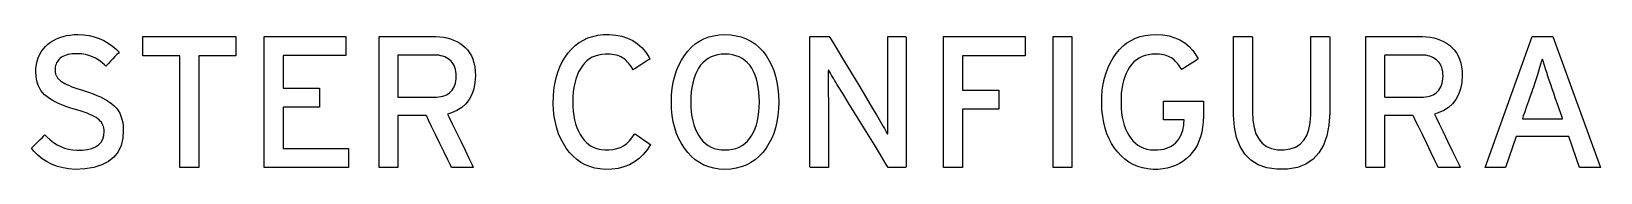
# Model space of a CAD drawing. Extents: x 1 to 47.7, y 0.2 to 33.3.
# Drawn here: x 8.199 to 11.347, y 28.096 to 28.367 of the extents above; entities that cross this region are included whole.
import ezdxf

# ---------------------------------------------------------------- set-up
doc = ezdxf.new("R2010")
doc.units = 0
doc.header["$MEASUREMENT"] = 0
doc.layers.add('4_0_____DWG', color=7, linetype='CONTINUOUS')

msp = doc.modelspace()

# ---------------------------------------------------------------- linework, layer by layer
at = {"layer": '4_0_____DWG'}
for points in [[(8.3837, 28.1753), (8.3826, 28.1588), (8.3791, 28.1441), (8.3731, 28.1314), (8.3646, 28.1207), (8.3537, 28.1118), (8.3403, 28.1049), (8.3245, 28.0999), (8.3062, 28.0969), (8.2871, 28.0959), (8.2746, 28.0969), (8.2627, 28.0989), (8.2514, 28.1019), (8.2407, 28.106), (8.2306, 28.1111), (8.2211, 28.1172), (8.2122, 28.1244), (8.2039, 28.1326), (8.1993, 28.1383), (8.2009, 28.14), (8.204, 28.1431), (8.2081, 28.1471), (8.2127, 28.1517), (8.2172, 28.1562), (8.2213, 28.1603), (8.2245, 28.1635), (8.2262, 28.1652), (8.2301, 28.1615), (8.2367, 28.1554), (8.2437, 28.15), (8.2508, 28.1454), (8.2582, 28.1416), (8.2659, 28.1386), (8.2739, 28.1364), (8.2821, 28.1349), (8.2905, 28.1343), (8.3013, 28.1345), (8.3116, 28.1357), (8.3205, 28.138), (8.328, 28.1412), (8.3342, 28.1454), (8.339, 28.1506), (8.3424, 28.1568), (8.3445, 28.1639), (8.3453, 28.1721), (8.3451, 28.1757), (8.3447, 28.1789), (8.3439, 28.182), (8.3428, 28.1849), (8.3414, 28.1877), (8.3396, 28.1904), (8.3375, 28.1929), (8.3352, 28.1953), (8.3324, 28.1976), (8.3291, 28.1998), (8.3254, 28.202), (8.3211, 28.2042), (8.3164, 28.2064), (8.3111, 28.2085), (8.3054, 28.2106), (8.2992, 28.2127), (8.2925, 28.2148), (8.2848, 28.217), (8.2762, 28.2196), (8.2681, 28.2224), (8.2605, 28.2253), (8.2534, 28.2284), (8.2469, 28.2316), (8.2409, 28.2349), (8.2354, 28.2384), (8.2304, 28.242), (8.2259, 28.2457), (8.2219, 28.2498), (8.2184, 28.2543), (8.2155, 28.2593), (8.213, 28.2648), (8.2111, 28.2707), (8.2097, 28.2771), (8.2087, 28.284), (8.2083, 28.2913), (8.2085, 28.299), (8.2094, 28.3063), (8.2108, 28.3133), (8.2129, 28.3199), (8.2156, 28.3261), (8.2188, 28.3319), (8.2228, 28.3374), (8.2273, 28.3424), (8.2324, 28.3471), (8.2379, 28.3512), (8.2436, 28.3548), (8.2497, 28.3579), (8.2561, 28.3605), (8.2628, 28.3627), (8.2698, 28.3644), (8.2772, 28.3656), (8.2849, 28.3663), (8.2933, 28.3666), (8.3044, 28.366), (8.3152, 28.3644), (8.3254, 28.362), (8.3352, 28.3587), (8.3446, 28.3545), (8.3535, 28.3494), (8.3619, 28.3434), (8.3699, 28.3365), (8.3753, 28.3309), (8.3738, 28.3294), (8.3709, 28.3263), (8.3669, 28.3222), (8.3624, 28.3176), (8.3579, 28.3129), (8.3538, 28.3086), (8.3505, 28.3052), (8.3487, 28.3033), (8.3459, 28.3057), (8.3404, 28.3107), (8.3345, 28.3152), (8.3282, 28.3189), (8.3217, 28.3221), (8.3147, 28.3246), (8.3075, 28.3264), (8.2998, 28.3276), (8.2919, 28.3281), (8.2859, 28.328), (8.2812, 28.3277), (8.2768, 28.3271), (8.2728, 28.3264), (8.269, 28.3253), (8.2656, 28.3241), (8.2625, 28.3227), (8.2597, 28.321), (8.2572, 28.3191), (8.255, 28.3169), (8.253, 28.3146), (8.2514, 28.3122), (8.2499, 28.3097), (8.2488, 28.3071), (8.2479, 28.3043), (8.2472, 28.3015), (8.2468, 28.2985), (8.2467, 28.2954), (8.2468, 28.2939), (8.2469, 28.2924), (8.247, 28.291), (8.2473, 28.2896), (8.2475, 28.2883), (8.2479, 28.287), (8.2483, 28.2858), (8.2488, 28.2846), (8.2494, 28.2835), (8.25, 28.2822), (8.2507, 28.281), (8.2516, 28.2798), (8.2526, 28.2786), (8.2536, 28.2774), (8.2548, 28.2762), (8.2561, 28.2751), (8.2574, 28.2739), (8.2595, 28.2724), (8.2627, 28.2704), (8.2664, 28.2683), (8.2707, 28.2662), (8.2754, 28.2641), (8.2807, 28.2619), (8.2865, 28.2598), (8.2927, 28.2576), (8.2995, 28.2554), (8.3075, 28.253), (8.3157, 28.2503), (8.3235, 28.2475), (8.3308, 28.2445), (8.3377, 28.2414), (8.3441, 28.2381), (8.3502, 28.2347), (8.3558, 28.2311), (8.3609, 28.2274), (8.3656, 28.2234), (8.3698, 28.219), (8.3734, 28.2141), (8.3765, 28.2088), (8.379, 28.203), (8.381, 28.1968), (8.3824, 28.1901), (8.3833, 28.1829)], [(9.4414, 28.146), (9.4345, 28.1353), (9.4268, 28.1259), (9.4183, 28.1178), (9.409, 28.111), (9.3989, 28.1054), (9.3879, 28.1011), (9.3762, 28.098), (9.3636, 28.0963), (9.3509, 28.0959), (9.3399, 28.0968), (9.3295, 28.0987), (9.3196, 28.1016), (9.3103, 28.1054), (9.3016, 28.1101), (9.2935, 28.1159), (9.2859, 28.1225), (9.2789, 28.1302), (9.2724, 28.1386), (9.2665, 28.1476), (9.2613, 28.1572), (9.257, 28.1675), (9.2533, 28.1784), (9.2505, 28.19), (9.2484, 28.2022), (9.247, 28.215), (9.2464, 28.2285), (9.2467, 28.2422), (9.2477, 28.2553), (9.2495, 28.2678), (9.2521, 28.2797), (9.2554, 28.2909), (9.2595, 28.3015), (9.2643, 28.3115), (9.2699, 28.3209), (9.2762, 28.3296), (9.283, 28.3375), (9.2904, 28.3445), (9.2983, 28.3505), (9.3068, 28.3555), (9.3158, 28.3596), (9.3254, 28.3628), (9.3356, 28.365), (9.3464, 28.3663), (9.3585, 28.3665), (9.3718, 28.3654), (9.3841, 28.363), (9.3955, 28.3593), (9.4059, 28.3543), (9.4153, 28.3481), (9.4238, 28.3407), (9.4313, 28.332), (9.4379, 28.322), (9.4398, 28.3173), (9.4373, 28.3157), (9.4331, 28.313), (9.4278, 28.3096), (9.4221, 28.3059), (9.4165, 28.3022), (9.4116, 28.2991), (9.4081, 28.2969), (9.4066, 28.2959), (9.4047, 28.299), (9.4024, 28.3024), (9.4001, 28.3056), (9.3978, 28.3085), (9.3954, 28.3113), (9.3929, 28.3138), (9.3903, 28.3162), (9.3877, 28.3183), (9.3851, 28.3201), (9.3821, 28.3217), (9.379, 28.3231), (9.3757, 28.3243), (9.3722, 28.3253), (9.3685, 28.3261), (9.3647, 28.3268), (9.3606, 28.3272), (9.3564, 28.3274), (9.3508, 28.3273), (9.3436, 28.3267), (9.3367, 28.3253), (9.3303, 28.3234), (9.3243, 28.3208), (9.3187, 28.3175), (9.3136, 28.3136), (9.3089, 28.309), (9.3046, 28.3038), (9.3006, 28.2979), (9.2971, 28.2914), (9.2941, 28.2844), (9.2915, 28.277), (9.2893, 28.269), (9.2877, 28.2605), (9.2865, 28.2515), (9.2858, 28.242), (9.2855, 28.232), (9.2857, 28.222), (9.2864, 28.2125), (9.2875, 28.2036), (9.2891, 28.1951), (9.2912, 28.1871), (9.2937, 28.1797), (9.2967, 28.1727), (9.3001, 28.1662), (9.304, 28.1602), (9.3083, 28.1546), (9.3129, 28.1497), (9.318, 28.1455), (9.3235, 28.1421), (9.3295, 28.1393), (9.3358, 28.1372), (9.3426, 28.1358), (9.3498, 28.135), (9.3579, 28.135), (9.3661, 28.1359), (9.3738, 28.1376), (9.3809, 28.1401), (9.3875, 28.1435), (9.3936, 28.1478), (9.3992, 28.153), (9.4042, 28.159), (9.4087, 28.1658), (9.4104, 28.1674), (9.413, 28.1656), (9.4171, 28.1627), (9.4222, 28.1592), (9.4275, 28.1555), (9.4327, 28.1519), (9.4372, 28.1489), (9.4402, 28.1467)], [(9.6986, 28.2313), (9.6981, 28.2173), (9.6969, 28.204), (9.6948, 28.1914), (9.692, 28.1795), (9.6885, 28.1682), (9.6841, 28.1576), (9.679, 28.1477), (9.6731, 28.1384), (9.6664, 28.1298), (9.659, 28.122), (9.651, 28.1152), (9.6424, 28.1095), (9.6333, 28.1047), (9.6235, 28.101), (9.6132, 28.0982), (9.6023, 28.0965), (9.5908, 28.0958), (9.5793, 28.0965), (9.5685, 28.0982), (9.5583, 28.101), (9.5486, 28.1047), (9.5396, 28.1095), (9.5312, 28.1152), (9.5233, 28.122), (9.5161, 28.1298), (9.5094, 28.1384), (9.5034, 28.1477), (9.4981, 28.1576), (9.4936, 28.1682), (9.49, 28.1795), (9.4871, 28.1914), (9.485, 28.204), (9.4838, 28.2173), (9.4833, 28.2313), (9.4838, 28.2453), (9.485, 28.2586), (9.4871, 28.2712), (9.49, 28.2832), (9.4936, 28.2946), (9.4981, 28.3052), (9.5034, 28.3153), (9.5094, 28.3246), (9.5161, 28.3333), (9.5233, 28.3409), (9.5312, 28.3476), (9.5396, 28.3532), (9.5486, 28.3579), (9.5583, 28.3616), (9.5685, 28.3642), (9.5793, 28.3659), (9.5908, 28.3666), (9.6023, 28.3659), (9.6132, 28.3642), (9.6235, 28.3616), (9.6333, 28.3579), (9.6424, 28.3532), (9.651, 28.3476), (9.659, 28.3409), (9.6664, 28.3333), (9.6731, 28.3246), (9.679, 28.3153), (9.6841, 28.3052), (9.6885, 28.2946), (9.692, 28.2832), (9.6948, 28.2712), (9.6969, 28.2586), (9.6981, 28.2453)], [(10.5506, 28.2027), (10.5502, 28.1914), (10.5491, 28.1808), (10.5473, 28.1707), (10.5449, 28.1613), (10.5417, 28.1525), (10.5379, 28.1442), (10.5335, 28.1366), (10.5283, 28.1296), (10.5225, 28.1231), (10.5162, 28.1173), (10.5094, 28.1121), (10.5023, 28.1076), (10.4947, 28.1039), (10.4866, 28.1009), (10.4782, 28.0985), (10.4693, 28.0969), (10.4599, 28.096), (10.4497, 28.0959), (10.4388, 28.097), (10.4286, 28.0989), (10.4189, 28.1019), (10.4097, 28.1057), (10.4011, 28.1105), (10.3931, 28.1162), (10.3856, 28.1229), (10.3787, 28.1305), (10.3722, 28.1389), (10.3664, 28.1478), (10.3614, 28.1574), (10.357, 28.1676), (10.3535, 28.1784), (10.3506, 28.1899), (10.3485, 28.202), (10.3471, 28.2147), (10.3465, 28.228), (10.3467, 28.2416), (10.3478, 28.2546), (10.3495, 28.2671), (10.352, 28.2788), (10.3552, 28.29), (10.3592, 28.3006), (10.3639, 28.3106), (10.3694, 28.3199), (10.3756, 28.3286), (10.3823, 28.3366), (10.3895, 28.3436), (10.3972, 28.3497), (10.4056, 28.3548), (10.4144, 28.359), (10.4239, 28.3623), (10.4339, 28.3647), (10.4444, 28.3661), (10.4559, 28.3666), (10.4692, 28.3657), (10.4816, 28.3636), (10.4931, 28.3602), (10.5036, 28.3556), (10.5132, 28.3497), (10.5218, 28.3426), (10.5295, 28.3343), (10.5363, 28.3247), (10.5402, 28.3175), (10.5382, 28.3163), (10.5345, 28.3139), (10.5296, 28.3107), (10.524, 28.3071), (10.5184, 28.3035), (10.5134, 28.3003), (10.5095, 28.2978), (10.5072, 28.2964), (10.5058, 28.2981), (10.5036, 28.3015), (10.5014, 28.3048), (10.499, 28.3078), (10.4966, 28.3106), (10.4941, 28.3132), (10.4916, 28.3156), (10.489, 28.3178), (10.4863, 28.3197), (10.4834, 28.3214), (10.4804, 28.3228), (10.4772, 28.324), (10.4738, 28.325), (10.4703, 28.3259), (10.4665, 28.3265), (10.4626, 28.327), (10.4586, 28.3273), (10.4543, 28.3274), (10.4472, 28.3271), (10.4402, 28.3261), (10.4336, 28.3245), (10.4274, 28.3222), (10.4217, 28.3193), (10.4163, 28.3158), (10.4113, 28.3116), (10.4068, 28.3068), (10.4026, 28.3014), (10.3988, 28.2952), (10.3955, 28.2886), (10.3927, 28.2815), (10.3903, 28.2739), (10.3884, 28.2658), (10.3869, 28.2571), (10.3859, 28.248), (10.3854, 28.2384), (10.3853, 28.2284), (10.3856, 28.2187), (10.3864, 28.2095), (10.3877, 28.2008), (10.3894, 28.1925), (10.3916, 28.1848), (10.3943, 28.1775), (10.3974, 28.1708), (10.4009, 28.1645), (10.4049, 28.1586), (10.4093, 28.1532), (10.4141, 28.1486), (10.4193, 28.1446), (10.4249, 28.1413), (10.4309, 28.1387), (10.4374, 28.1368), (10.4442, 28.1355), (10.4514, 28.135), (10.4585, 28.1351), (10.465, 28.1358), (10.4711, 28.1368), (10.4767, 28.1384), (10.4819, 28.1403), (10.4866, 28.1427), (10.4909, 28.1456), (10.4948, 28.1489), (10.4982, 28.1526), (10.5011, 28.1566), (10.5036, 28.1607), (10.5058, 28.165), (10.5076, 28.1695), (10.5092, 28.1741), (10.5103, 28.179), (10.5112, 28.1839), (10.5116, 28.1891), (10.5118, 28.1941), (10.5118, 28.1942), (10.5118, 28.1943), (10.5118, 28.1944), (10.5118, 28.1946), (10.5118, 28.1948), (10.5118, 28.195), (10.5118, 28.1951), (10.5118, 28.1952), (10.5117, 28.1952), (10.5096, 28.1952), (10.5051, 28.1952), (10.4991, 28.1952), (10.4922, 28.1952), (10.4852, 28.1952), (10.4788, 28.1952), (10.4738, 28.1952), (10.4708, 28.1952), (10.4703, 28.1955), (10.4703, 28.1979), (10.4703, 28.2022), (10.4703, 28.2079), (10.4703, 28.2142), (10.4703, 28.2205), (10.4703, 28.2261), (10.4703, 28.2304), (10.4703, 28.2327), (10.4714, 28.2329), (10.4774, 28.2329), (10.4873, 28.2329), (10.4998, 28.2329), (10.5134, 28.2329), (10.5266, 28.2329), (10.5382, 28.2329), (10.5466, 28.2329), (10.5505, 28.2329), (10.5506, 28.2322), (10.5506, 28.2296), (10.5506, 28.2256), (10.5506, 28.2208), (10.5506, 28.2157), (10.5506, 28.2108), (10.5506, 28.2067), (10.5506, 28.2038)], [(9.0901, 28.2839), (9.0891, 28.27), (9.0867, 28.2574), (9.0829, 28.2461), (9.0776, 28.2362), (9.0708, 28.2275), (9.0626, 28.2202), (9.053, 28.2142), (9.0419, 28.2095), (9.0344, 28.2067), (9.0376, 28.2001), (9.0437, 28.1875), (9.0516, 28.1711), (9.0605, 28.1528), (9.0693, 28.1345), (9.0772, 28.1184), (9.083, 28.1063), (9.0859, 28.1003), (9.0852, 28.1), (9.0815, 28.1), (9.0757, 28.1), (9.0685, 28.1), (9.0609, 28.1), (9.0537, 28.1), (9.0476, 28.1), (9.0434, 28.1), (9.0421, 28.1), (9.0399, 28.1045), (9.0346, 28.1153), (9.0273, 28.1304), (9.0189, 28.1478), (9.0102, 28.1657), (9.0023, 28.1821), (8.996, 28.195), (8.9923, 28.2026), (8.9913, 28.2038), (8.9874, 28.2038), (8.9804, 28.2038), (8.9715, 28.2038), (8.9616, 28.2038), (8.9519, 28.2038), (8.9434, 28.2038), (8.9372, 28.2038), (8.9344, 28.2038), (8.9343, 28.2012), (8.9343, 28.192), (8.9343, 28.1779), (8.9343, 28.1609), (8.9343, 28.1429), (8.9343, 28.1259), (8.9343, 28.1119), (8.9343, 28.1026), (8.9342, 28.1), (8.9324, 28.1), (8.9283, 28.1), (8.9228, 28.1), (8.9165, 28.1), (8.9101, 28.1), (8.9043, 28.1), (8.8998, 28.1), (8.8973, 28.1), (8.897, 28.103), (8.897, 28.1222), (8.897, 28.1549), (8.897, 28.1963), (8.897, 28.2415), (8.897, 28.2856), (8.897, 28.3237), (8.897, 28.3509), (8.897, 28.3623), (8.9004, 28.3624), (8.9109, 28.3624), (8.9264, 28.3624), (8.9448, 28.3624), (8.9641, 28.3624), (8.9821, 28.3624), (8.9968, 28.3624), (9.0062, 28.3624), (9.0106, 28.3624), (9.0184, 28.362), (9.0258, 28.3611), (9.033, 28.3597), (9.0398, 28.3578), (9.0464, 28.3554), (9.0526, 28.3525), (9.0586, 28.3491), (9.0642, 28.3452), (9.0695, 28.3408), (9.0743, 28.3357), (9.0784, 28.33), (9.0819, 28.3238), (9.0848, 28.317), (9.0871, 28.3096), (9.0887, 28.3016), (9.0897, 28.2931)], [(9.9181, 28.1), (9.9144, 28.106), (9.9046, 28.122), (9.8904, 28.1451), (9.8737, 28.1722), (9.8564, 28.2004), (9.8402, 28.2266), (9.827, 28.248), (9.8188, 28.2614), (9.8161, 28.2658), (9.8136, 28.2699), (9.8113, 28.2739), (9.809, 28.2778), (9.8067, 28.2815), (9.8046, 28.2852), (9.8025, 28.2887), (9.8005, 28.2921), (9.7986, 28.2954), (9.7978, 28.2933), (9.7978, 28.287), (9.7979, 28.2805), (9.7979, 28.2737), (9.7979, 28.2668), (9.798, 28.2597), (9.798, 28.2524), (9.7981, 28.2449), (9.7982, 28.2371), (9.7982, 28.2323), (9.7982, 28.2201), (9.7982, 28.2017), (9.7982, 28.1797), (9.7982, 28.1563), (9.7982, 28.1343), (9.7982, 28.1159), (9.7982, 28.1037), (9.7982, 28.1), (9.7965, 28.1), (9.7926, 28.1), (9.7872, 28.1), (9.7811, 28.1), (9.7748, 28.1), (9.769, 28.1), (9.7644, 28.1), (9.7617, 28.1), (9.7612, 28.1018), (9.7612, 28.1188), (9.7612, 28.1498), (9.7612, 28.1899), (9.7612, 28.2344), (9.7612, 28.2786), (9.7612, 28.3177), (9.7612, 28.3469), (9.7612, 28.3616), (9.762, 28.3624), (9.7652, 28.3624), (9.7702, 28.3624), (9.7764, 28.3624), (9.783, 28.3624), (9.7894, 28.3624), (9.7949, 28.3624), (9.7986, 28.3624), (9.8001, 28.3624), (9.8036, 28.3565), (9.813, 28.341), (9.8265, 28.3185), (9.8424, 28.2921), (9.859, 28.2647), (9.8744, 28.2392), (9.8869, 28.2184), (9.8948, 28.2053), (9.8975, 28.2008), (9.9004, 28.1959), (9.9031, 28.1912), (9.9057, 28.1867), (9.9082, 28.1823), (9.9105, 28.1781), (9.9128, 28.1741), (9.9149, 28.1702), (9.917, 28.1666), (9.9177, 28.1687), (9.9177, 28.1752), (9.9176, 28.1819), (9.9176, 28.1887), (9.9175, 28.1958), (9.9175, 28.203), (9.9174, 28.2104), (9.9174, 28.218), (9.9174, 28.2258), (9.9174, 28.2306), (9.9174, 28.2428), (9.9174, 28.2611), (9.9174, 28.2831), (9.9174, 28.3063), (9.9174, 28.3283), (9.9174, 28.3466), (9.9174, 28.3587), (9.9175, 28.3624), (9.9192, 28.3624), (9.923, 28.3624), (9.9284, 28.3624), (9.9345, 28.3624), (9.9409, 28.3624), (9.9466, 28.3624), (9.9512, 28.3624), (9.9539, 28.3624), (9.9544, 28.3605), (9.9544, 28.3435), (9.9544, 28.3126), (9.9544, 28.2725), (9.9544, 28.228), (9.9544, 28.1838), (9.9544, 28.1447), (9.9544, 28.1154), (9.9544, 28.1008), (9.9537, 28.1), (9.9507, 28.1), (9.946, 28.1), (9.9402, 28.1), (9.934, 28.1), (9.9281, 28.1), (9.923, 28.1), (9.9195, 28.1)], [(10.804, 28.2094), (10.8025, 28.1847), (10.7984, 28.1631), (10.7917, 28.1445), (10.7824, 28.1289), (10.7706, 28.1163), (10.7561, 28.1067), (10.7391, 28.1001), (10.7194, 28.0965), (10.6977, 28.0962), (10.6779, 28.0993), (10.6606, 28.1054), (10.6459, 28.1145), (10.6338, 28.1266), (10.6243, 28.1417), (10.6172, 28.1598), (10.6128, 28.1809), (10.6109, 28.205), (10.6109, 28.2139), (10.6109, 28.2274), (10.6109, 28.2481), (10.6109, 28.2731), (10.6109, 28.2995), (10.6109, 28.3245), (10.6109, 28.3452), (10.6109, 28.3587), (10.6109, 28.3624), (10.6129, 28.3624), (10.6171, 28.3624), (10.6227, 28.3624), (10.6292, 28.3624), (10.6358, 28.3624), (10.6417, 28.3624), (10.6462, 28.3624), (10.6487, 28.3624), (10.6489, 28.3603), (10.6489, 28.3486), (10.6489, 28.3293), (10.6489, 28.3051), (10.6489, 28.2789), (10.6489, 28.2535), (10.6489, 28.2319), (10.6489, 28.2168), (10.6489, 28.2112), (10.6497, 28.1946), (10.6521, 28.18), (10.656, 28.1675), (10.6615, 28.157), (10.6686, 28.1486), (10.6772, 28.1421), (10.6875, 28.1377), (10.6993, 28.1354), (10.7125, 28.1352), (10.7248, 28.137), (10.7355, 28.1409), (10.7446, 28.1467), (10.7521, 28.1545), (10.758, 28.1642), (10.7622, 28.176), (10.7649, 28.1896), (10.7659, 28.2053), (10.766, 28.2124), (10.766, 28.226), (10.766, 28.2469), (10.766, 28.2722), (10.766, 28.2989), (10.766, 28.3241), (10.766, 28.345), (10.766, 28.3586), (10.766, 28.3624), (10.768, 28.3624), (10.7721, 28.3624), (10.7778, 28.3624), (10.7843, 28.3624), (10.7909, 28.3624), (10.7968, 28.3624), (10.8013, 28.3624), (10.8038, 28.3624), (10.804, 28.3603), (10.804, 28.3485), (10.804, 28.3289), (10.804, 28.3044), (10.804, 28.2779), (10.804, 28.2522), (10.804, 28.2303), (10.804, 28.2151)], [(11.0699, 28.2839), (11.0689, 28.27), (11.0665, 28.2574), (11.0626, 28.2461), (11.0573, 28.2362), (11.0506, 28.2275), (11.0424, 28.2202), (11.0328, 28.2142), (11.0217, 28.2095), (11.0142, 28.2067), (11.0174, 28.2001), (11.0234, 28.1875), (11.0314, 28.1711), (11.0403, 28.1528), (11.0491, 28.1345), (11.0569, 28.1184), (11.0627, 28.1063), (11.0656, 28.1003), (11.0649, 28.1), (11.0612, 28.1), (11.0554, 28.1), (11.0483, 28.1), (11.0407, 28.1), (11.0334, 28.1), (11.0273, 28.1), (11.0232, 28.1), (11.0218, 28.1), (11.0196, 28.1045), (11.0144, 28.1153), (11.0071, 28.1304), (10.9986, 28.1478), (10.99, 28.1657), (10.982, 28.1821), (10.9757, 28.195), (10.9721, 28.2026), (10.971, 28.2038), (10.9671, 28.2038), (10.9602, 28.2038), (10.9513, 28.2038), (10.9414, 28.2038), (10.9317, 28.2038), (10.9232, 28.2038), (10.917, 28.2038), (10.9141, 28.2038), (10.914, 28.2012), (10.914, 28.192), (10.914, 28.1779), (10.914, 28.1609), (10.914, 28.1429), (10.914, 28.1259), (10.914, 28.1119), (10.914, 28.1026), (10.914, 28.1), (10.9121, 28.1), (10.9081, 28.1), (10.9026, 28.1), (10.8963, 28.1), (10.8899, 28.1), (10.8841, 28.1), (10.8795, 28.1), (10.877, 28.1), (10.8767, 28.103), (10.8767, 28.1222), (10.8767, 28.1549), (10.8767, 28.1963), (10.8767, 28.2415), (10.8767, 28.2856), (10.8767, 28.3237), (10.8767, 28.3509), (10.8767, 28.3623), (10.8802, 28.3624), (10.8907, 28.3624), (10.9061, 28.3624), (10.9246, 28.3624), (10.9438, 28.3624), (10.9618, 28.3624), (10.9766, 28.3624), (10.9859, 28.3624), (10.9903, 28.3624), (10.9981, 28.362), (11.0056, 28.3611), (11.0127, 28.3597), (11.0196, 28.3578), (11.0261, 28.3554), (11.0324, 28.3525), (11.0383, 28.3491), (11.044, 28.3452), (11.0493, 28.3408), (11.054, 28.3357), (11.0582, 28.33), (11.0617, 28.3238), (11.0646, 28.317), (11.0668, 28.3096), (11.0685, 28.3016), (11.0695, 28.2931)], [(9.0517, 28.2828), (9.0515, 28.2877), (9.0509, 28.2922), (9.05, 28.2965), (9.0489, 28.3005), (9.0474, 28.3041), (9.0456, 28.3075), (9.0435, 28.3105), (9.0411, 28.3133), (9.0384, 28.3158), (9.0354, 28.3181), (9.0322, 28.3201), (9.0287, 28.3218), (9.025, 28.3231), (9.021, 28.3241), (9.0168, 28.3249), (9.0124, 28.3253), (9.0084, 28.3254), (9.0047, 28.3254), (8.9965, 28.3254), (8.9852, 28.3254), (8.9723, 28.3254), (8.9593, 28.3254), (8.9477, 28.3254), (8.9389, 28.3254), (8.9345, 28.3254), (8.9343, 28.3237), (8.9343, 28.3163), (8.9343, 28.3047), (8.9343, 28.2906), (8.9343, 28.2756), (8.9343, 28.2615), (8.9343, 28.2499), (8.9343, 28.2425), (8.9345, 28.2408), (8.9389, 28.2408), (8.9477, 28.2408), (8.9593, 28.2408), (8.9723, 28.2408), (8.9852, 28.2408), (8.9965, 28.2408), (9.0047, 28.2408), (9.0084, 28.2408), (9.0123, 28.2409), (9.0167, 28.2413), (9.0208, 28.242), (9.0247, 28.243), (9.0284, 28.2443), (9.0318, 28.2458), (9.0351, 28.2477), (9.038, 28.2499), (9.0408, 28.2523), (9.0433, 28.255), (9.0454, 28.2581), (9.0473, 28.2614), (9.0488, 28.2651), (9.05, 28.2691), (9.0509, 28.2733), (9.0514, 28.2779)], [(9.6598, 28.2313), (9.6596, 28.2416), (9.6588, 28.2514), (9.6576, 28.2606), (9.6559, 28.2693), (9.6538, 28.2775), (9.6511, 28.2851), (9.648, 28.2923), (9.6444, 28.2988), (9.6403, 28.3048), (9.6357, 28.31), (9.6306, 28.3146), (9.6251, 28.3184), (9.6192, 28.3216), (9.6128, 28.3241), (9.6059, 28.3259), (9.5985, 28.327), (9.5908, 28.3274), (9.5831, 28.327), (9.5759, 28.3259), (9.5692, 28.3241), (9.5628, 28.3216), (9.557, 28.3184), (9.5515, 28.3146), (9.5465, 28.31), (9.5419, 28.3048), (9.5378, 28.2988), (9.5341, 28.2923), (9.5309, 28.2851), (9.5282, 28.2775), (9.526, 28.2693), (9.5243, 28.2606), (9.523, 28.2514), (9.5223, 28.2416), (9.5221, 28.2313), (9.5223, 28.2211), (9.523, 28.2114), (9.5243, 28.2023), (9.526, 28.1937), (9.5282, 28.1856), (9.5309, 28.178), (9.5341, 28.171), (9.5378, 28.1644), (9.5419, 28.1583), (9.5465, 28.1529), (9.5515, 28.1481), (9.557, 28.1441), (9.5628, 28.1408), (9.5692, 28.1382), (9.5759, 28.1364), (9.5831, 28.1353), (9.5908, 28.1349), (9.5985, 28.1353), (9.6059, 28.1364), (9.6128, 28.1382), (9.6192, 28.1408), (9.6251, 28.1441), (9.6306, 28.1481), (9.6357, 28.1529), (9.6403, 28.1583), (9.6444, 28.1644), (9.648, 28.171), (9.6511, 28.178), (9.6538, 28.1856), (9.6559, 28.1937), (9.6576, 28.2023), (9.6588, 28.2114), (9.6596, 28.2211)], [(11.0314, 28.2828), (11.0312, 28.2877), (11.0307, 28.2922), (11.0298, 28.2965), (11.0286, 28.3005), (11.0272, 28.3041), (11.0254, 28.3075), (11.0233, 28.3105), (11.0209, 28.3133), (11.0181, 28.3158), (11.0151, 28.3181), (11.0119, 28.3201), (11.0084, 28.3218), (11.0047, 28.3231), (11.0008, 28.3241), (10.9966, 28.3249), (10.9922, 28.3253), (10.9881, 28.3254), (10.9845, 28.3254), (10.9762, 28.3254), (10.9649, 28.3254), (10.952, 28.3254), (10.9391, 28.3254), (10.9274, 28.3254), (10.9187, 28.3254), (10.9143, 28.3254), (10.914, 28.3237), (10.914, 28.3163), (10.914, 28.3047), (10.914, 28.2906), (10.914, 28.2756), (10.914, 28.2615), (10.914, 28.2499), (10.914, 28.2425), (10.9143, 28.2408), (10.9187, 28.2408), (10.9274, 28.2408), (10.9391, 28.2408), (10.952, 28.2408), (10.9649, 28.2408), (10.9762, 28.2408), (10.9845, 28.2408), (10.9881, 28.2408), (10.9921, 28.2409), (10.9964, 28.2413), (11.0006, 28.242), (11.0045, 28.243), (11.0082, 28.2443), (11.0116, 28.2458), (11.0148, 28.2477), (11.0178, 28.2499), (11.0205, 28.2523), (11.023, 28.255), (11.0252, 28.2581), (11.027, 28.2614), (11.0285, 28.2651), (11.0298, 28.2691), (11.0306, 28.2733), (11.0312, 28.2779)], [(11.2502, 28.2578), (11.2473, 28.2664), (11.2445, 28.2747), (11.2419, 28.2827), (11.2394, 28.2902), (11.2371, 28.2975), (11.2348, 28.3043), (11.2328, 28.3109), (11.2308, 28.3171), (11.2291, 28.3135), (11.2272, 28.3071), (11.2252, 28.3004), (11.223, 28.2933), (11.2206, 28.2858), (11.2181, 28.2779), (11.2153, 28.2697), (11.2125, 28.261), (11.2109, 28.2565), (11.2092, 28.2515), (11.2063, 28.2432), (11.2027, 28.2329), (11.1989, 28.222), (11.1953, 28.2117), (11.1924, 28.2034), (11.1907, 28.1983), (11.1909, 28.1974), (11.1966, 28.1974), (11.2071, 28.1974), (11.2206, 28.1974), (11.2353, 28.1974), (11.2494, 28.1974), (11.2613, 28.1974), (11.2691, 28.1974), (11.2713, 28.1975), (11.2701, 28.2009), (11.2676, 28.2081), (11.2642, 28.2178), (11.2604, 28.2287), (11.2566, 28.2395), (11.2534, 28.2488), (11.2511, 28.2553)]]:
    msp.add_lwpolyline(points, close=True, dxfattribs=at)
for points in [[(8.535, 28.3239), (8.535, 28.1), (8.4969, 28.1), (8.4969, 28.3239), (8.4227, 28.3239), (8.4227, 28.3624), (8.6092, 28.3624), (8.6092, 28.3239), (8.535, 28.3239)], [(8.6664, 28.1), (8.6664, 28.3624), (8.8302, 28.3624), (8.8302, 28.3243), (8.7045, 28.3243), (8.7045, 28.2591), (8.7775, 28.2591), (8.7775, 28.221), (8.7045, 28.221), (8.7045, 28.1381), (8.8357, 28.1381), (8.8357, 28.1), (8.6664, 28.1)], [(10.067, 28.3239), (10.067, 28.2551), (10.14, 28.2551), (10.14, 28.2166), (10.067, 28.2166), (10.067, 28.1), (10.029, 28.1), (10.029, 28.3624), (10.1927, 28.3624), (10.1927, 28.3239), (10.067, 28.3239)], [(10.2489, 28.1), (10.2489, 28.3624), (10.2869, 28.3624), (10.2869, 28.1), (10.2489, 28.1)], [(11.3054, 28.1), (11.2834, 28.1623), (11.1783, 28.1623), (11.1565, 28.1), (11.1157, 28.1), (11.2102, 28.3624), (11.2519, 28.3624), (11.3475, 28.1), (11.3054, 28.1)]]:
    msp.add_lwpolyline(points, dxfattribs=at)

doc.saveas('drawing.dxf')
